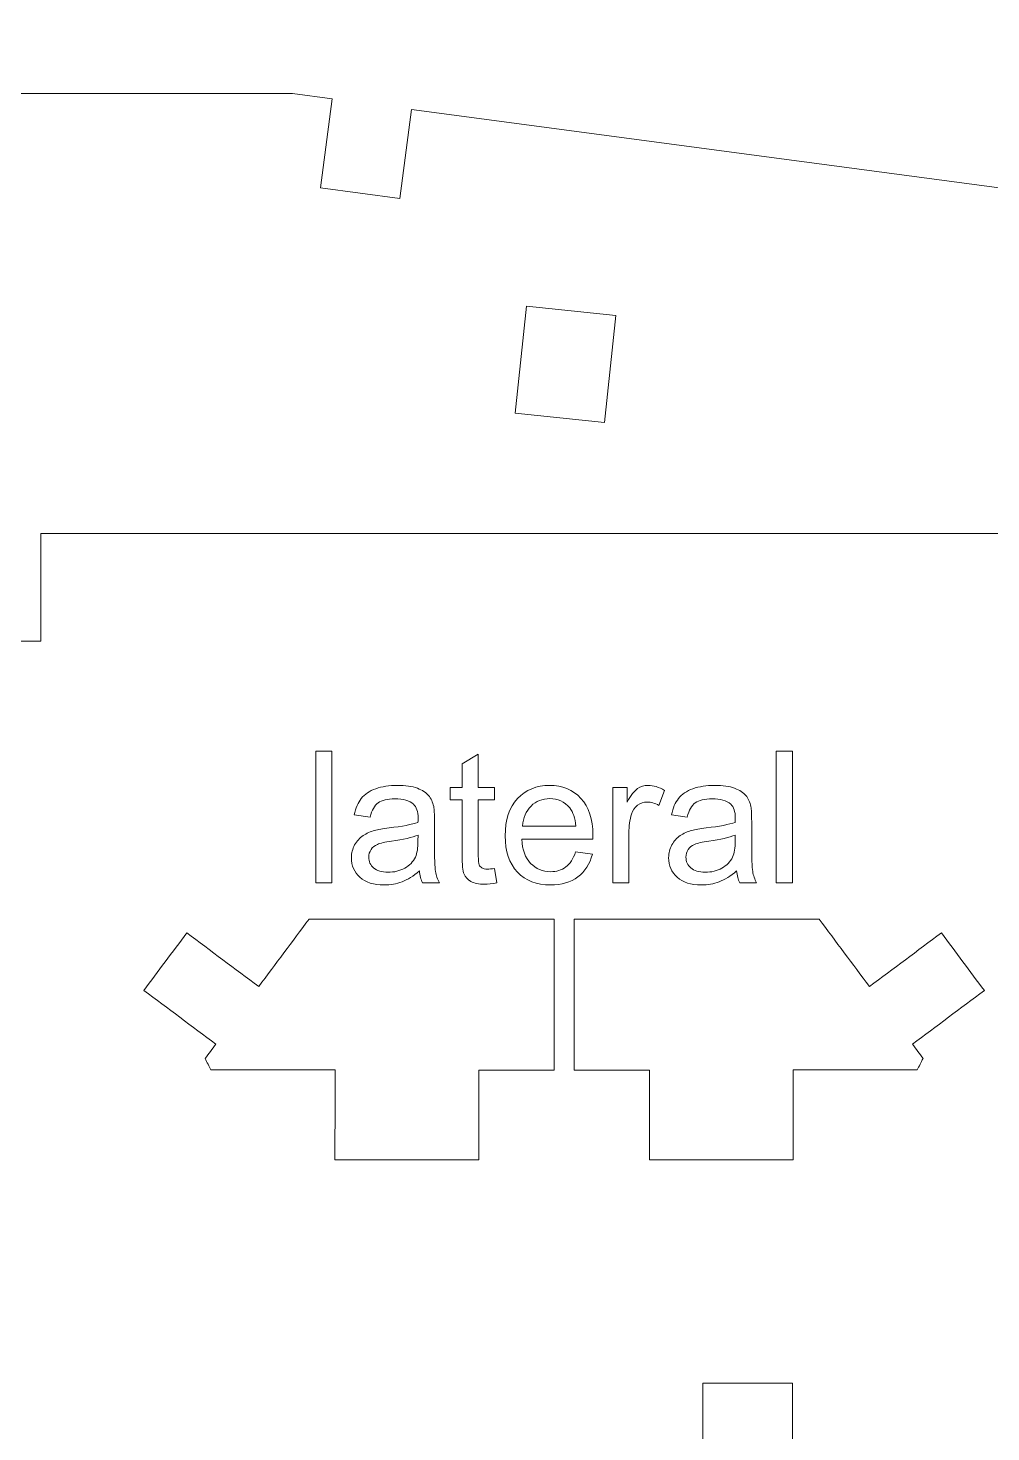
# Model space of a CAD drawing. Header units: centimetres. Extents: x -34.7 to 34.7, y -39.5 to 39.5.
# Drawn here: x -19.276 to -16.072, y -0.111 to 4.561 of the extents above; entities that cross this region are included whole.
import ezdxf

# ---------------------------------------------------------------- set-up
doc = ezdxf.new("R2010")
doc.units = ezdxf.units.CM
doc.header["$MEASUREMENT"] = 0
doc.layers.add('Camada 1', color=7, linetype='Continuous')

msp = doc.modelspace()

# ---------------------------------------------------------------- linework, layer by layer
at = {"layer": 'Camada 1', "color": 5, "lineweight": 9}
msp.add_open_spline([(-34.66849, -39.45036), (-34.66849, -39.45036), (-34.66849, 39.45036), (-34.66849, 39.45036), (-34.66849, 39.45036), (-34.66849, 39.45036), (34.66849, 39.45036), (34.66849, 39.45036), (34.66849, 39.45036), (34.66849, 39.45036), (34.66849, -39.45036), (34.66849, -39.45036), (34.66849, -39.45036), (34.66849, -39.45036), (-34.66849, -39.45036), (-34.66849, -39.45036)], degree=3, knots=[0, 0, 0, 0, 0.2, 0.2, 0.2, 0.2, 0.4, 0.4, 0.4, 0.4, 0.6, 0.6, 0.6, 0.6, 1, 1, 1, 1], dxfattribs=at)
at = {"layer": 'Camada 1', "color": 3, "lineweight": 9}
for points, knots in [([(-12.85682, -8.56695), (-12.85682, -8.56695), (-17.99996, -9.25308), (-17.99996, -9.25308), (-17.99996, -9.25308), (-17.99996, -9.25308), (-18.03947, -8.95684), (-18.03947, -8.95684), (-18.03947, -8.95684), (-18.03947, -8.95684), (-18.30342, -8.99206), (-18.30342, -8.99206), (-18.30342, -8.99206), (-18.30342, -8.99206), (-18.2639, -9.28828), (-18.2639, -9.28828), (-18.2639, -9.28828), (-18.2639, -9.28828), (-18.39587, -9.30589), (-18.39587, -9.30589), (-18.39587, -9.30589), (-18.39587, -9.30589), (-19.5913, -9.30568), (-19.5913, -9.30568), (-19.5913, -9.30568), (-19.5913, -9.30568), (-19.5913, -9.00683), (-19.5913, -9.00683), (-19.5913, -9.00683), (-19.5913, -9.00683), (-19.89015, -9.00683), (-19.89015, -9.00683), (-19.89015, -9.00683), (-19.89015, -9.00683), (-19.89014, -9.30568), (-19.89014, -9.30568), (-19.89014, -9.30568), (-19.89014, -9.30568), (-24.07413, -9.30568), (-24.07413, -9.30568), (-24.07413, -9.30568), (-24.07413, -9.30568), (-24.07413, -9.00683), (-24.07413, -9.00683), (-24.07413, -9.00683), (-24.07413, -9.00683), (-24.37298, -9.00683), (-24.37298, -9.00683), (-24.37298, -9.00683), (-24.37298, -9.00683), (-24.37297, -9.30568), (-24.37297, -9.30568), (-24.37297, -9.30568), (-24.37297, -9.30568), (-24.7316, -9.30565), (-24.7316, -9.30565), (-24.7316, -9.30565), (-24.7316, -9.30565), (-24.98298, -9.16841), (-24.98298, -9.16841), (-24.98298, -9.16841), (-24.98298, -9.16841), (-25.12266, -8.95114), (-25.12266, -8.95114), (-25.12266, -8.95114), (-25.12266, -8.95114), (-24.87127, -8.78953), (-24.87127, -8.78953), (-24.87127, -8.78953), (-24.87127, -8.78953), (-25.12984, -8.38731), (-25.12984, -8.38731), (-25.12984, -8.38731), (-25.12984, -8.38731), (-25.38122, -8.54892), (-25.38122, -8.54892), (-25.38122, -8.54892), (-25.38122, -8.54892), (-25.5209, -8.33166), (-25.5209, -8.33166), (-25.5209, -8.33166), (-25.5209, -8.33166), (-25.56834, -8.17005), (-25.56834, -8.17005), (-25.56834, -8.17005), (-25.56834, -8.17005), (-25.56834, -6.97464), (-25.56834, -6.97464), (-25.56834, -6.97464), (-25.56834, -6.97464), (-25.26951, -6.97464), (-25.26951, -6.97464), (-25.26951, -6.97464), (-25.26951, -6.97464), (-25.26951, -6.67578), (-25.26951, -6.67578), (-25.26951, -6.67578), (-25.26951, -6.67578), (-25.56834, -6.67578), (-25.56834, -6.67578), (-25.56834, -6.67578), (-25.56834, -6.67578), (-25.56834, -2.4813), (-25.56834, -2.4813), (-25.56834, -2.4813), (-25.56834, -2.4813), (-25.56834, 1.71319), (-25.56834, 1.71319), (-25.56834, 1.71319), (-25.56834, 1.71319), (-25.26951, 1.71319), (-25.26951, 1.71319), (-25.26951, 1.71319), (-25.26951, 1.71319), (-25.26951, 2.01205), (-25.26951, 2.01205), (-25.26951, 2.01205), (-25.26951, 2.01205), (-25.56834, 2.01205), (-25.56834, 2.01205), (-25.56834, 2.01205), (-25.56834, 2.01205), (-25.56834, 3.20746), (-25.56834, 3.20746), (-25.56834, 3.20746), (-25.56834, 3.20746), (-25.5209, 3.36907), (-25.5209, 3.36907), (-25.5209, 3.36907), (-25.5209, 3.36907), (-25.38122, 3.58633), (-25.38122, 3.58633), (-25.38122, 3.58633), (-25.38122, 3.58633), (-25.12984, 3.42472), (-25.12984, 3.42472), (-25.12984, 3.42472), (-25.12984, 3.42472), (-24.87127, 3.82694), (-24.87127, 3.82694), (-24.87127, 3.82694), (-24.87127, 3.82694), (-25.12266, 3.98855), (-25.12266, 3.98855), (-25.12266, 3.98855), (-25.12266, 3.98855), (-24.98298, 4.20582), (-24.98298, 4.20582), (-24.98298, 4.20582), (-24.98298, 4.20582), (-24.7316, 4.34306), (-24.7316, 4.34306), (-24.7316, 4.34306), (-24.7316, 4.34306), (-24.37297, 4.34309), (-24.37297, 4.34309), (-24.37297, 4.34309), (-24.37297, 4.34309), (-24.37298, 4.04425), (-24.37298, 4.04425), (-24.37298, 4.04425), (-24.37298, 4.04425), (-24.07413, 4.04425), (-24.07413, 4.04425), (-24.07413, 4.04425), (-24.07413, 4.04425), (-24.07413, 4.34309), (-24.07413, 4.34309), (-24.07413, 4.34309), (-24.07413, 4.34309), (-19.89014, 4.34309), (-19.89014, 4.34309), (-19.89014, 4.34309), (-19.89014, 4.34309), (-19.89015, 4.04425), (-19.89015, 4.04425), (-19.89015, 4.04425), (-19.89015, 4.04425), (-19.5913, 4.04425), (-19.5913, 4.04425), (-19.5913, 4.04425), (-19.5913, 4.04425), (-19.5913, 4.34309), (-19.5913, 4.34309), (-19.5913, 4.34309), (-19.5913, 4.34309), (-18.39587, 4.3433), (-18.39587, 4.3433), (-18.39587, 4.3433), (-18.39587, 4.3433), (-18.2639, 4.32569), (-18.2639, 4.32569), (-18.2639, 4.32569), (-18.2639, 4.32569), (-18.30342, 4.02947), (-18.30342, 4.02947), (-18.30342, 4.02947), (-18.30342, 4.02947), (-18.03947, 3.99425), (-18.03947, 3.99425), (-18.03947, 3.99425), (-18.03947, 3.99425), (-17.99996, 4.29049), (-17.99996, 4.29049), (-17.99996, 4.29049), (-17.99996, 4.29049), (-12.85682, 3.60435), (-12.85682, 3.60435), (-12.85682, 3.60435), (-12.85682, 3.60435), (-12.8568, -2.48129), (-12.8568, -2.48129), (-12.8568, -2.48129), (-12.8568, -2.48129), (-12.85682, -8.56695), (-12.85682, -8.56695)], [0, 0, 0, 0, 0.0181818, 0.0181818, 0.0181818, 0.0181818, 0.0363636, 0.0363636, 0.0363636, 0.0363636, 0.0545455, 0.0545455, 0.0545455, 0.0545455, 0.0727273, 0.0727273, 0.0727273, 0.0727273, 0.0909091, 0.0909091, 0.0909091, 0.0909091, 0.1090909, 0.1090909, 0.1090909, 0.1090909, 0.1272727, 0.1272727, 0.1272727, 0.1272727, 0.1454545, 0.1454545, 0.1454545, 0.1454545, 0.1636364, 0.1636364, 0.1636364, 0.1636364, 0.1818182, 0.1818182, 0.1818182, 0.1818182, 0.2, 0.2, 0.2, 0.2, 0.2181818, 0.2181818, 0.2181818, 0.2181818, 0.2363636, 0.2363636, 0.2363636, 0.2363636, 0.2545455, 0.2545455, 0.2545455, 0.2545455, 0.2727273, 0.2727273, 0.2727273, 0.2727273, 0.2909091, 0.2909091, 0.2909091, 0.2909091, 0.3090909, 0.3090909, 0.3090909, 0.3090909, 0.3272727, 0.3272727, 0.3272727, 0.3272727, 0.3454545, 0.3454545, 0.3454545, 0.3454545, 0.3636364, 0.3636364, 0.3636364, 0.3636364, 0.3818182, 0.3818182, 0.3818182, 0.3818182, 0.4, 0.4, 0.4, 0.4, 0.4181818, 0.4181818, 0.4181818, 0.4181818, 0.4363636, 0.4363636, 0.4363636, 0.4363636, 0.4545455, 0.4545455, 0.4545455, 0.4545455, 0.4727273, 0.4727273, 0.4727273, 0.4727273, 0.4909091, 0.4909091, 0.4909091, 0.4909091, 0.5090909, 0.5090909, 0.5090909, 0.5090909, 0.5272727, 0.5272727, 0.5272727, 0.5272727, 0.5454545, 0.5454545, 0.5454545, 0.5454545, 0.5636364, 0.5636364, 0.5636364, 0.5636364, 0.5818182, 0.5818182, 0.5818182, 0.5818182, 0.6, 0.6, 0.6, 0.6, 0.6181818, 0.6181818, 0.6181818, 0.6181818, 0.6363636, 0.6363636, 0.6363636, 0.6363636, 0.6545455, 0.6545455, 0.6545455, 0.6545455, 0.6727273, 0.6727273, 0.6727273, 0.6727273, 0.6909091, 0.6909091, 0.6909091, 0.6909091, 0.7090909, 0.7090909, 0.7090909, 0.7090909, 0.7272727, 0.7272727, 0.7272727, 0.7272727, 0.7454545, 0.7454545, 0.7454545, 0.7454545, 0.7636364, 0.7636364, 0.7636364, 0.7636364, 0.7818182, 0.7818182, 0.7818182, 0.7818182, 0.8, 0.8, 0.8, 0.8, 0.8181818, 0.8181818, 0.8181818, 0.8181818, 0.8363636, 0.8363636, 0.8363636, 0.8363636, 0.8545455, 0.8545455, 0.8545455, 0.8545455, 0.8727273, 0.8727273, 0.8727273, 0.8727273, 0.8909091, 0.8909091, 0.8909091, 0.8909091, 0.9090909, 0.9090909, 0.9090909, 0.9090909, 0.9272727, 0.9272727, 0.9272727, 0.9272727, 0.9454545, 0.9454545, 0.9454545, 0.9454545, 0.9636364, 0.9636364, 0.9636364, 0.9636364, 1, 1, 1, 1]), ([(-13.69359, -7.84179), (-13.69359, -7.84179), (-19.23397, -7.84184), (-19.23397, -7.84184), (-19.23397, -7.84184), (-19.23397, -7.84184), (-19.23412, -7.48317), (-19.23412, -7.48317), (-19.23412, -7.48317), (-19.23412, -7.48317), (-20.13066, -7.48317), (-20.13066, -7.48317), (-20.13066, -7.48317), (-20.13066, -7.48317), (-20.13067, -8.46895), (-20.13067, -8.46895), (-20.13067, -8.46895), (-20.13067, -8.46895), (-23.25875, -8.46895), (-23.25875, -8.46895), (-23.25875, -8.46895), (-23.25875, -8.46895), (-23.25875, -7.48317), (-23.25875, -7.48317), (-23.25875, -7.48317), (-23.25875, -7.48317), (-24.01157, -7.48317), (-24.01157, -7.48317), (-24.01157, -7.48317), (-24.01157, -7.48317), (-24.73155, -6.24481), (-24.73155, -6.24481), (-24.73155, -6.24481), (-24.73155, -6.24481), (-24.73155, -2.4813), (-24.73155, -2.4813), (-24.73155, -2.4813), (-24.73155, -2.4813), (-24.73155, 1.28223), (-24.73155, 1.28223), (-24.73155, 1.28223), (-24.73155, 1.28223), (-24.01157, 2.52058), (-24.01157, 2.52058), (-24.01157, 2.52058), (-24.01157, 2.52058), (-23.25875, 2.52058), (-23.25875, 2.52058), (-23.25875, 2.52058), (-23.25875, 2.52058), (-23.25875, 3.50637), (-23.25875, 3.50637), (-23.25875, 3.50637), (-23.25875, 3.50637), (-20.13067, 3.50637), (-20.13067, 3.50637), (-20.13067, 3.50637), (-20.13067, 3.50637), (-20.13066, 2.52058), (-20.13066, 2.52058), (-20.13066, 2.52058), (-20.13066, 2.52058), (-19.23412, 2.52058), (-19.23412, 2.52058), (-19.23412, 2.52058), (-19.23412, 2.52058), (-19.23397, 2.87926), (-19.23397, 2.87926), (-19.23397, 2.87926), (-19.23397, 2.87926), (-13.69359, 2.8792), (-13.69359, 2.8792), (-13.69359, 2.8792), (-13.69359, 2.8792), (-13.69359, -2.48129), (-13.69359, -2.48129), (-13.69359, -2.48129), (-13.69359, -2.48129), (-13.69359, -7.84179), (-13.69359, -7.84179)], [0, 0, 0, 0, 0.047619, 0.047619, 0.047619, 0.047619, 0.0952381, 0.0952381, 0.0952381, 0.0952381, 0.1428571, 0.1428571, 0.1428571, 0.1428571, 0.1904762, 0.1904762, 0.1904762, 0.1904762, 0.2380952, 0.2380952, 0.2380952, 0.2380952, 0.2857143, 0.2857143, 0.2857143, 0.2857143, 0.3333333, 0.3333333, 0.3333333, 0.3333333, 0.3809524, 0.3809524, 0.3809524, 0.3809524, 0.4285714, 0.4285714, 0.4285714, 0.4285714, 0.4761905, 0.4761905, 0.4761905, 0.4761905, 0.5238095, 0.5238095, 0.5238095, 0.5238095, 0.5714286, 0.5714286, 0.5714286, 0.5714286, 0.6190476, 0.6190476, 0.6190476, 0.6190476, 0.6666667, 0.6666667, 0.6666667, 0.6666667, 0.7142857, 0.7142857, 0.7142857, 0.7142857, 0.7619048, 0.7619048, 0.7619048, 0.7619048, 0.8095238, 0.8095238, 0.8095238, 0.8095238, 0.8571429, 0.8571429, 0.8571429, 0.8571429, 0.9047619, 0.9047619, 0.9047619, 0.9047619, 1, 1, 1, 1])]:
    msp.add_open_spline(points, degree=3, knots=knots, dxfattribs=at)
at = {"layer": 'Camada 1', "lineweight": 9}
msp.add_open_spline([(-17.3201, 3.6045), (-17.3201, 3.6045), (-17.61729, 3.63592), (-17.61729, 3.63592), (-17.61729, 3.63592), (-17.61729, 3.63592), (-17.65502, 3.27929), (-17.65502, 3.27929), (-17.65502, 3.27929), (-17.65502, 3.27929), (-17.35781, 3.24786), (-17.35781, 3.24786), (-17.35781, 3.24786), (-17.35781, 3.24786), (-17.3201, 3.6045), (-17.3201, 3.6045)], degree=3, knots=[0, 0, 0, 0, 0.2, 0.2, 0.2, 0.2, 0.4, 0.4, 0.4, 0.4, 0.6, 0.6, 0.6, 0.6, 1, 1, 1, 1], dxfattribs=at)
at = {"layer": 'Camada 1', "color": 1, "lineweight": 9}
for points, knots in [([(-18.31886, 2.15449), (-18.31886, 2.15449), (-18.26496, 2.15449), (-18.26496, 2.15449), (-18.26496, 2.15449), (-18.26496, 2.15449), (-18.26496, 1.71588), (-18.26496, 1.71588), (-18.26496, 1.71588), (-18.26496, 1.71588), (-18.31886, 1.71588), (-18.31886, 1.71588), (-18.31886, 1.71588), (-18.31886, 1.71588), (-18.31886, 2.15449), (-18.31886, 2.15449)], [0, 0, 0, 0, 0.2, 0.2, 0.2, 0.2, 0.4, 0.4, 0.4, 0.4, 0.6, 0.6, 0.6, 0.6, 1, 1, 1, 1]), ([(-16.78644, 2.15449), (-16.78644, 2.15449), (-16.73254, 2.15449), (-16.73254, 2.15449), (-16.73254, 2.15449), (-16.73254, 2.15449), (-16.73254, 1.71588), (-16.73254, 1.71588), (-16.73254, 1.71588), (-16.73254, 1.71588), (-16.78644, 1.71588), (-16.78644, 1.71588), (-16.78644, 1.71588), (-16.78644, 1.71588), (-16.78644, 2.15449), (-16.78644, 2.15449)], [0, 0, 0, 0, 0.2, 0.2, 0.2, 0.2, 0.4, 0.4, 0.4, 0.4, 0.6, 0.6, 0.6, 0.6, 1, 1, 1, 1]), ([(-17.71648, 1.71639), (-17.7316, 1.71322), (-17.74518, 1.71159), (-17.75701, 1.71159), (-17.75701, 1.71159), (-17.77651, 1.71159), (-17.79162, 1.71465), (-17.80245, 1.72087), (-17.80245, 1.72087), (-17.81316, 1.7271), (-17.82072, 1.73517), (-17.82512, 1.74528), (-17.82512, 1.74528), (-17.8295, 1.75538), (-17.83164, 1.77663), (-17.83164, 1.80899), (-17.83164, 1.80899), (-17.83164, 1.80899), (-17.83164, 1.99216), (-17.83164, 1.99216), (-17.83164, 1.99216), (-17.83164, 1.99216), (-17.87146, 1.99216), (-17.87146, 1.99216), (-17.87146, 1.99216), (-17.87146, 1.99216), (-17.87146, 2.03381), (-17.87146, 2.03381), (-17.87146, 2.03381), (-17.87146, 2.03381), (-17.83164, 2.03381), (-17.83164, 2.03381), (-17.83164, 2.03381), (-17.83164, 2.03381), (-17.83164, 2.11242), (-17.83164, 2.11242), (-17.83164, 2.11242), (-17.83164, 2.11242), (-17.77774, 2.1448), (-17.77774, 2.1448), (-17.77774, 2.1448), (-17.77774, 2.1448), (-17.77774, 2.03381), (-17.77774, 2.03381), (-17.77774, 2.03381), (-17.77774, 2.03381), (-17.72384, 2.03381), (-17.72384, 2.03381), (-17.72384, 2.03381), (-17.72384, 2.03381), (-17.72384, 1.99216), (-17.72384, 1.99216), (-17.72384, 1.99216), (-17.72384, 1.99216), (-17.77774, 1.99216), (-17.77774, 1.99216), (-17.77774, 1.99216), (-17.77774, 1.99216), (-17.77774, 1.80593), (-17.77774, 1.80593), (-17.77774, 1.80593), (-17.77774, 1.79051), (-17.77682, 1.78061), (-17.77488, 1.77621), (-17.77488, 1.77621), (-17.77304, 1.77183), (-17.76998, 1.76836), (-17.76569, 1.7657), (-17.76569, 1.7657), (-17.7614, 1.76315), (-17.75527, 1.76182), (-17.74731, 1.76182), (-17.74731, 1.76182), (-17.7414, 1.76182), (-17.73353, 1.76254), (-17.72384, 1.76397), (-17.72384, 1.76397), (-17.72384, 1.76397), (-17.71648, 1.71639), (-17.71648, 1.71639)], [0, 0, 0, 0, 0.047619, 0.047619, 0.047619, 0.047619, 0.0952381, 0.0952381, 0.0952381, 0.0952381, 0.1428571, 0.1428571, 0.1428571, 0.1428571, 0.1904762, 0.1904762, 0.1904762, 0.1904762, 0.2380952, 0.2380952, 0.2380952, 0.2380952, 0.2857143, 0.2857143, 0.2857143, 0.2857143, 0.3333333, 0.3333333, 0.3333333, 0.3333333, 0.3809524, 0.3809524, 0.3809524, 0.3809524, 0.4285714, 0.4285714, 0.4285714, 0.4285714, 0.4761905, 0.4761905, 0.4761905, 0.4761905, 0.5238095, 0.5238095, 0.5238095, 0.5238095, 0.5714286, 0.5714286, 0.5714286, 0.5714286, 0.6190476, 0.6190476, 0.6190476, 0.6190476, 0.6666667, 0.6666667, 0.6666667, 0.6666667, 0.7142857, 0.7142857, 0.7142857, 0.7142857, 0.7619048, 0.7619048, 0.7619048, 0.7619048, 0.8095238, 0.8095238, 0.8095238, 0.8095238, 0.8571429, 0.8571429, 0.8571429, 0.8571429, 0.9047619, 0.9047619, 0.9047619, 0.9047619, 1, 1, 1, 1]), ([(-18.03167, 1.71965), (-18.05014, 1.71262), (-18.06995, 1.70913), (-18.09119, 1.70913), (-18.09119, 1.70913), (-18.1261, 1.70913), (-18.15296, 1.71761), (-18.17174, 1.73465), (-18.17174, 1.73465), (-18.19053, 1.7516), (-18.19992, 1.77335), (-18.19992, 1.7998), (-18.19992, 1.7998), (-18.19992, 1.81531), (-18.19635, 1.82951), (-18.1893, 1.84238), (-18.1893, 1.84238), (-18.18215, 1.85524), (-18.17286, 1.86545), (-18.16143, 1.87321), (-18.16143, 1.87321), (-18.14988, 1.88097), (-18.13702, 1.88689), (-18.12263, 1.89087), (-18.12263, 1.89087), (-18.11201, 1.89363), (-18.09598, 1.89629), (-18.07465, 1.89894), (-18.07465, 1.89894), (-18.03115, 1.90404), (-17.999, 1.91027), (-17.97847, 1.91742), (-17.97847, 1.91742), (-17.97827, 1.92477), (-17.97816, 1.92947), (-17.97816, 1.93141), (-17.97816, 1.93141), (-17.97816, 1.95326), (-17.98326, 1.96867), (-17.99347, 1.97766), (-17.99347, 1.97766), (-18.00726, 1.98981), (-18.02778, 1.99583), (-18.05495, 1.99583), (-18.05495, 1.99583), (-18.08036, 1.99583), (-18.09915, 1.99134), (-18.11121, 1.98246), (-18.11121, 1.98246), (-18.12335, 1.97357), (-18.13223, 1.95785), (-18.13805, 1.93519), (-18.13805, 1.93519), (-18.13805, 1.93519), (-18.19074, 1.94254), (-18.19074, 1.94254), (-18.19074, 1.94254), (-18.18593, 1.9651), (-18.17808, 1.98337), (-18.16705, 1.99726), (-18.16705, 1.99726), (-18.15602, 2.01114), (-18.1401, 2.02176), (-18.11926, 2.02932), (-18.11926, 2.02932), (-18.09855, 2.03677), (-18.07433, 2.04055), (-18.04699, 2.04055), (-18.04699, 2.04055), (-18.01982, 2.04055), (-17.99767, 2.03738), (-17.98061, 2.03095), (-17.98061, 2.03095), (-17.96367, 2.02452), (-17.95111, 2.01656), (-17.94315, 2.00685), (-17.94315, 2.00685), (-17.93519, 1.99715), (-17.92957, 1.9849), (-17.9263, 1.97011), (-17.9263, 1.97011), (-17.92457, 1.96091), (-17.92364, 1.94438), (-17.92364, 1.92059), (-17.92364, 1.92059), (-17.92364, 1.92059), (-17.92364, 1.84911), (-17.92364, 1.84911), (-17.92364, 1.84911), (-17.92364, 1.79918), (-17.92253, 1.76764), (-17.92027, 1.75426), (-17.92027, 1.75426), (-17.91812, 1.74089), (-17.91364, 1.72813), (-17.9071, 1.71588), (-17.9071, 1.71588), (-17.9071, 1.71588), (-17.96346, 1.71588), (-17.96346, 1.71588), (-17.96346, 1.71588), (-17.96887, 1.72721), (-17.97234, 1.74048), (-17.97388, 1.7557), (-17.97388, 1.7557), (-17.99389, 1.73865), (-18.01319, 1.72669), (-18.03167, 1.71965)], [0, 0, 0, 0, 0.0357143, 0.0357143, 0.0357143, 0.0357143, 0.0714286, 0.0714286, 0.0714286, 0.0714286, 0.1071429, 0.1071429, 0.1071429, 0.1071429, 0.1428571, 0.1428571, 0.1428571, 0.1428571, 0.1785714, 0.1785714, 0.1785714, 0.1785714, 0.2142857, 0.2142857, 0.2142857, 0.2142857, 0.25, 0.25, 0.25, 0.25, 0.2857143, 0.2857143, 0.2857143, 0.2857143, 0.3214286, 0.3214286, 0.3214286, 0.3214286, 0.3571429, 0.3571429, 0.3571429, 0.3571429, 0.3928571, 0.3928571, 0.3928571, 0.3928571, 0.4285714, 0.4285714, 0.4285714, 0.4285714, 0.4642857, 0.4642857, 0.4642857, 0.4642857, 0.5, 0.5, 0.5, 0.5, 0.5357143, 0.5357143, 0.5357143, 0.5357143, 0.5714286, 0.5714286, 0.5714286, 0.5714286, 0.6071429, 0.6071429, 0.6071429, 0.6071429, 0.6428571, 0.6428571, 0.6428571, 0.6428571, 0.6785714, 0.6785714, 0.6785714, 0.6785714, 0.7142857, 0.7142857, 0.7142857, 0.7142857, 0.75, 0.75, 0.75, 0.75, 0.7857143, 0.7857143, 0.7857143, 0.7857143, 0.8214286, 0.8214286, 0.8214286, 0.8214286, 0.8571429, 0.8571429, 0.8571429, 0.8571429, 0.8928571, 0.8928571, 0.8928571, 0.8928571, 0.9285714, 0.9285714, 0.9285714, 0.9285714, 1, 1, 1, 1]), ([(-17.39804, 1.81145), (-17.40672, 1.77908), (-17.42295, 1.75386), (-17.44663, 1.73598), (-17.44663, 1.73598), (-17.47033, 1.71812), (-17.50053, 1.70913), (-17.5374, 1.70913), (-17.5374, 1.70913), (-17.58375, 1.70913), (-17.62051, 1.72343), (-17.64766, 1.75201), (-17.64766, 1.75201), (-17.67482, 1.78051), (-17.6884, 1.82064), (-17.6884, 1.8722), (-17.6884, 1.8722), (-17.6884, 1.92549), (-17.67472, 1.96693), (-17.64725, 1.99635), (-17.64725, 1.99635), (-17.6198, 2.02585), (-17.58416, 2.04055), (-17.54035, 2.04055), (-17.54035, 2.04055), (-17.49799, 2.04055), (-17.46338, 2.02616), (-17.43653, 1.99726), (-17.43653, 1.99726), (-17.40967, 1.96837), (-17.3962, 1.92774), (-17.3962, 1.87535), (-17.3962, 1.87535), (-17.3962, 1.8722), (-17.3963, 1.86738), (-17.39651, 1.86106), (-17.39651, 1.86106), (-17.39651, 1.86106), (-17.63327, 1.86106), (-17.63327, 1.86106), (-17.63327, 1.86106), (-17.63122, 1.82624), (-17.62142, 1.79949), (-17.60365, 1.78102), (-17.60365, 1.78102), (-17.586, 1.76254), (-17.56385, 1.75324), (-17.5374, 1.75324), (-17.5374, 1.75324), (-17.51769, 1.75324), (-17.50085, 1.75845), (-17.48697, 1.76887), (-17.48697, 1.76887), (-17.47298, 1.77928), (-17.46195, 1.79592), (-17.45379, 1.81879), (-17.45379, 1.81879), (-17.45379, 1.81879), (-17.39804, 1.81145), (-17.39804, 1.81145)], [0, 0, 0, 0, 0.0625, 0.0625, 0.0625, 0.0625, 0.125, 0.125, 0.125, 0.125, 0.1875, 0.1875, 0.1875, 0.1875, 0.25, 0.25, 0.25, 0.25, 0.3125, 0.3125, 0.3125, 0.3125, 0.375, 0.375, 0.375, 0.375, 0.4375, 0.4375, 0.4375, 0.4375, 0.5, 0.5, 0.5, 0.5, 0.5625, 0.5625, 0.5625, 0.5625, 0.625, 0.625, 0.625, 0.625, 0.6875, 0.6875, 0.6875, 0.6875, 0.75, 0.75, 0.75, 0.75, 0.8125, 0.8125, 0.8125, 0.8125, 0.875, 0.875, 0.875, 0.875, 1, 1, 1, 1]), ([(-17.33054, 2.03381), (-17.33054, 2.03381), (-17.28215, 2.03381), (-17.28215, 2.03381), (-17.28215, 2.03381), (-17.28215, 2.03381), (-17.28215, 1.98511), (-17.28215, 1.98511), (-17.28215, 1.98511), (-17.2698, 2.00768), (-17.25836, 2.02258), (-17.24784, 2.02973), (-17.24784, 2.02973), (-17.23733, 2.03698), (-17.2258, 2.04055), (-17.21323, 2.04055), (-17.21323, 2.04055), (-17.19506, 2.04055), (-17.17658, 2.03484), (-17.15779, 2.0235), (-17.15779, 2.0235), (-17.15779, 2.0235), (-17.17699, 1.97378), (-17.17699, 1.97378), (-17.17699, 1.97378), (-17.19005, 1.98113), (-17.20313, 1.98481), (-17.2162, 1.98481), (-17.2162, 1.98481), (-17.22793, 1.98481), (-17.23846, 1.98123), (-17.24774, 1.97418), (-17.24774, 1.97418), (-17.25703, 1.96714), (-17.26367, 1.95733), (-17.26765, 1.94479), (-17.26765, 1.94479), (-17.27367, 1.92569), (-17.27664, 1.90476), (-17.27664, 1.88199), (-17.27664, 1.88199), (-17.27664, 1.88199), (-17.27664, 1.71588), (-17.27664, 1.71588), (-17.27664, 1.71588), (-17.27664, 1.71588), (-17.33054, 1.71588), (-17.33054, 1.71588), (-17.33054, 1.71588), (-17.33054, 1.71588), (-17.33054, 2.03381), (-17.33054, 2.03381)], [0, 0, 0, 0, 0.0714286, 0.0714286, 0.0714286, 0.0714286, 0.1428571, 0.1428571, 0.1428571, 0.1428571, 0.2142857, 0.2142857, 0.2142857, 0.2142857, 0.2857143, 0.2857143, 0.2857143, 0.2857143, 0.3571429, 0.3571429, 0.3571429, 0.3571429, 0.4285714, 0.4285714, 0.4285714, 0.4285714, 0.5, 0.5, 0.5, 0.5, 0.5714286, 0.5714286, 0.5714286, 0.5714286, 0.6428571, 0.6428571, 0.6428571, 0.6428571, 0.7142857, 0.7142857, 0.7142857, 0.7142857, 0.7857143, 0.7857143, 0.7857143, 0.7857143, 0.8571429, 0.8571429, 0.8571429, 0.8571429, 1, 1, 1, 1]), ([(-16.97606, 1.71965), (-16.99453, 1.71262), (-17.01434, 1.70913), (-17.03558, 1.70913), (-17.03558, 1.70913), (-17.07049, 1.70913), (-17.09735, 1.71761), (-17.11613, 1.73465), (-17.11613, 1.73465), (-17.13493, 1.7516), (-17.14431, 1.77335), (-17.14431, 1.7998), (-17.14431, 1.7998), (-17.14431, 1.81531), (-17.14074, 1.82951), (-17.1337, 1.84238), (-17.1337, 1.84238), (-17.12654, 1.85524), (-17.11726, 1.86545), (-17.10582, 1.87321), (-17.10582, 1.87321), (-17.09428, 1.88097), (-17.08142, 1.88689), (-17.06702, 1.89087), (-17.06702, 1.89087), (-17.05641, 1.89363), (-17.04038, 1.89629), (-17.01904, 1.89894), (-17.01904, 1.89894), (-16.97555, 1.90404), (-16.94339, 1.91027), (-16.92286, 1.91742), (-16.92286, 1.91742), (-16.92266, 1.92477), (-16.92255, 1.92947), (-16.92255, 1.93141), (-16.92255, 1.93141), (-16.92255, 1.95326), (-16.92766, 1.96867), (-16.93786, 1.97766), (-16.93786, 1.97766), (-16.95165, 1.98981), (-16.97217, 1.99583), (-16.99933, 1.99583), (-16.99933, 1.99583), (-17.02475, 1.99583), (-17.04355, 1.99134), (-17.05559, 1.98246), (-17.05559, 1.98246), (-17.06774, 1.97357), (-17.07662, 1.95785), (-17.08245, 1.93519), (-17.08245, 1.93519), (-17.08245, 1.93519), (-17.13513, 1.94254), (-17.13513, 1.94254), (-17.13513, 1.94254), (-17.13033, 1.9651), (-17.12247, 1.98337), (-17.11144, 1.99726), (-17.11144, 1.99726), (-17.10042, 2.01114), (-17.08449, 2.02176), (-17.06365, 2.02932), (-17.06365, 2.02932), (-17.04293, 2.03677), (-17.01872, 2.04055), (-16.99137, 2.04055), (-16.99137, 2.04055), (-16.96421, 2.04055), (-16.94207, 2.03738), (-16.925, 2.03095), (-16.925, 2.03095), (-16.90807, 2.02452), (-16.8955, 2.01656), (-16.88754, 2.00685), (-16.88754, 2.00685), (-16.87957, 1.99715), (-16.87395, 1.9849), (-16.87069, 1.97011), (-16.87069, 1.97011), (-16.86896, 1.96091), (-16.86804, 1.94438), (-16.86804, 1.92059), (-16.86804, 1.92059), (-16.86804, 1.92059), (-16.86804, 1.84911), (-16.86804, 1.84911), (-16.86804, 1.84911), (-16.86804, 1.79918), (-16.86691, 1.76764), (-16.86467, 1.75426), (-16.86467, 1.75426), (-16.86252, 1.74089), (-16.85803, 1.72813), (-16.8515, 1.71588), (-16.8515, 1.71588), (-16.8515, 1.71588), (-16.90785, 1.71588), (-16.90785, 1.71588), (-16.90785, 1.71588), (-16.91326, 1.72721), (-16.91673, 1.74048), (-16.91827, 1.7557), (-16.91827, 1.7557), (-16.93829, 1.73865), (-16.95758, 1.72669), (-16.97606, 1.71965)], [0, 0, 0, 0, 0.0357143, 0.0357143, 0.0357143, 0.0357143, 0.0714286, 0.0714286, 0.0714286, 0.0714286, 0.1071429, 0.1071429, 0.1071429, 0.1071429, 0.1428571, 0.1428571, 0.1428571, 0.1428571, 0.1785714, 0.1785714, 0.1785714, 0.1785714, 0.2142857, 0.2142857, 0.2142857, 0.2142857, 0.25, 0.25, 0.25, 0.25, 0.2857143, 0.2857143, 0.2857143, 0.2857143, 0.3214286, 0.3214286, 0.3214286, 0.3214286, 0.3571429, 0.3571429, 0.3571429, 0.3571429, 0.3928571, 0.3928571, 0.3928571, 0.3928571, 0.4285714, 0.4285714, 0.4285714, 0.4285714, 0.4642857, 0.4642857, 0.4642857, 0.4642857, 0.5, 0.5, 0.5, 0.5, 0.5357143, 0.5357143, 0.5357143, 0.5357143, 0.5714286, 0.5714286, 0.5714286, 0.5714286, 0.6071429, 0.6071429, 0.6071429, 0.6071429, 0.6428571, 0.6428571, 0.6428571, 0.6428571, 0.6785714, 0.6785714, 0.6785714, 0.6785714, 0.7142857, 0.7142857, 0.7142857, 0.7142857, 0.75, 0.75, 0.75, 0.75, 0.7857143, 0.7857143, 0.7857143, 0.7857143, 0.8214286, 0.8214286, 0.8214286, 0.8214286, 0.8571429, 0.8571429, 0.8571429, 0.8571429, 0.8928571, 0.8928571, 0.8928571, 0.8928571, 0.9285714, 0.9285714, 0.9285714, 0.9285714, 1, 1, 1, 1]), ([(-17.45317, 1.90517), (-17.45551, 1.93192), (-17.46235, 1.95193), (-17.47348, 1.9653), (-17.47348, 1.9653), (-17.49054, 1.98603), (-17.51279, 1.99644), (-17.54006, 1.99644), (-17.54006, 1.99644), (-17.56476, 1.99644), (-17.58549, 1.98818), (-17.60233, 1.97163), (-17.60233, 1.97163), (-17.61908, 1.95509), (-17.62837, 1.93293), (-17.6302, 1.90517), (-17.6302, 1.90517), (-17.6302, 1.90517), (-17.45317, 1.90517), (-17.45317, 1.90517)], [0, 0, 0, 0, 0.1666667, 0.1666667, 0.1666667, 0.1666667, 0.3333333, 0.3333333, 0.3333333, 0.3333333, 0.5, 0.5, 0.5, 0.5, 0.6666667, 0.6666667, 0.6666667, 0.6666667, 1, 1, 1, 1]), ([(-18.06637, 1.85493), (-18.08863, 1.85176), (-18.10435, 1.84819), (-18.11355, 1.84421), (-18.11355, 1.84421), (-18.12274, 1.84023), (-18.12978, 1.83442), (-18.13478, 1.82686), (-18.13478, 1.82686), (-18.13979, 1.8192), (-18.14233, 1.81073), (-18.14233, 1.80133), (-18.14233, 1.80133), (-18.14233, 1.78714), (-18.13693, 1.7752), (-18.126, 1.7657), (-18.126, 1.7657), (-18.11508, 1.7562), (-18.09915, 1.7514), (-18.07822, 1.7514), (-18.07822, 1.7514), (-18.05749, 1.7514), (-18.03901, 1.7559), (-18.02277, 1.76498), (-18.02277, 1.76498), (-18.00665, 1.77397), (-17.99471, 1.78632), (-17.98715, 1.80195), (-17.98715, 1.80195), (-17.98133, 1.8141), (-17.97847, 1.83197), (-17.97847, 1.85554), (-17.97847, 1.85554), (-17.97847, 1.85554), (-17.97816, 1.87515), (-17.97816, 1.87515), (-17.97816, 1.87515), (-17.99777, 1.86719), (-18.02717, 1.86044), (-18.06637, 1.85493)], [0, 0, 0, 0, 0.0909091, 0.0909091, 0.0909091, 0.0909091, 0.1818182, 0.1818182, 0.1818182, 0.1818182, 0.2727273, 0.2727273, 0.2727273, 0.2727273, 0.3636364, 0.3636364, 0.3636364, 0.3636364, 0.4545455, 0.4545455, 0.4545455, 0.4545455, 0.5454545, 0.5454545, 0.5454545, 0.5454545, 0.6363636, 0.6363636, 0.6363636, 0.6363636, 0.7272727, 0.7272727, 0.7272727, 0.7272727, 0.8181818, 0.8181818, 0.8181818, 0.8181818, 1, 1, 1, 1]), ([(-17.01076, 1.85493), (-17.03302, 1.85176), (-17.04875, 1.84819), (-17.05794, 1.84421), (-17.05794, 1.84421), (-17.06713, 1.84023), (-17.07418, 1.83442), (-17.07917, 1.82686), (-17.07917, 1.82686), (-17.08418, 1.8192), (-17.08673, 1.81073), (-17.08673, 1.80133), (-17.08673, 1.80133), (-17.08673, 1.78714), (-17.08132, 1.7752), (-17.0704, 1.7657), (-17.0704, 1.7657), (-17.05947, 1.7562), (-17.04355, 1.7514), (-17.02262, 1.7514), (-17.02262, 1.7514), (-17.00188, 1.7514), (-16.9834, 1.7559), (-16.96716, 1.76498), (-16.96716, 1.76498), (-16.95104, 1.77397), (-16.9391, 1.78632), (-16.93154, 1.80195), (-16.93154, 1.80195), (-16.92572, 1.8141), (-16.92286, 1.83197), (-16.92286, 1.85554), (-16.92286, 1.85554), (-16.92286, 1.85554), (-16.92255, 1.87515), (-16.92255, 1.87515), (-16.92255, 1.87515), (-16.94215, 1.86719), (-16.97157, 1.86044), (-17.01076, 1.85493)], [0, 0, 0, 0, 0.0909091, 0.0909091, 0.0909091, 0.0909091, 0.1818182, 0.1818182, 0.1818182, 0.1818182, 0.2727273, 0.2727273, 0.2727273, 0.2727273, 0.3636364, 0.3636364, 0.3636364, 0.3636364, 0.4545455, 0.4545455, 0.4545455, 0.4545455, 0.5454545, 0.5454545, 0.5454545, 0.5454545, 0.6363636, 0.6363636, 0.6363636, 0.6363636, 0.7272727, 0.7272727, 0.7272727, 0.7272727, 0.8181818, 0.8181818, 0.8181818, 0.8181818, 1, 1, 1, 1])]:
    msp.add_open_spline(points, degree=3, knots=knots, dxfattribs=at)
at = {"layer": 'Camada 1', "color": 2, "lineweight": 9}
for points, knots in [([(-18.50836, 1.37096), (-18.45255, 1.44586), (-18.39673, 1.52077), (-18.34092, 1.59567), (-18.34092, 1.59567), (-18.06918, 1.59567), (-17.79744, 1.59567), (-17.5257, 1.59567), (-17.5257, 1.59567), (-17.5257, 1.42791), (-17.5257, 1.26018), (-17.5257, 1.09242), (-17.5257, 1.09242), (-17.60923, 1.0925), (-17.69274, 1.0926), (-17.77626, 1.09268), (-17.77626, 1.09268), (-17.77636, 0.99306), (-17.77646, 0.89344), (-17.77656, 0.79382), (-17.77656, 0.79382), (-17.93597, 0.79398), (-18.09536, 0.79415), (-18.25478, 0.79432), (-18.25478, 0.79432), (-18.25467, 0.89394), (-18.25457, 0.99356), (-18.25447, 1.09317), (-18.25447, 1.09317), (-18.39211, 1.09318), (-18.52975, 1.09318), (-18.66739, 1.09319), (-18.66739, 1.09319), (-18.67391, 1.10591), (-18.68042, 1.11861), (-18.68691, 1.13132), (-18.68691, 1.13132), (-18.67501, 1.1473), (-18.66311, 1.16327), (-18.65121, 1.17925), (-18.65121, 1.17925), (-18.73109, 1.23877), (-18.81097, 1.29829), (-18.89085, 1.35781), (-18.89085, 1.35781), (-18.84324, 1.42172), (-18.79562, 1.48562), (-18.74801, 1.54951), (-18.74801, 1.54951), (-18.66812, 1.48999), (-18.58824, 1.43048), (-18.50836, 1.37096)], [0, 0, 0, 0, 0.0714286, 0.0714286, 0.0714286, 0.0714286, 0.1428571, 0.1428571, 0.1428571, 0.1428571, 0.2142857, 0.2142857, 0.2142857, 0.2142857, 0.2857143, 0.2857143, 0.2857143, 0.2857143, 0.3571429, 0.3571429, 0.3571429, 0.3571429, 0.4285714, 0.4285714, 0.4285714, 0.4285714, 0.5, 0.5, 0.5, 0.5, 0.5714286, 0.5714286, 0.5714286, 0.5714286, 0.6428571, 0.6428571, 0.6428571, 0.6428571, 0.7142857, 0.7142857, 0.7142857, 0.7142857, 0.7857143, 0.7857143, 0.7857143, 0.7857143, 0.8571429, 0.8571429, 0.8571429, 0.8571429, 1, 1, 1, 1]), ([(-16.47625, 1.37096), (-16.53206, 1.44586), (-16.58788, 1.52077), (-16.64369, 1.59567), (-16.64369, 1.59567), (-16.91543, 1.59567), (-17.18717, 1.59567), (-17.45891, 1.59567), (-17.45891, 1.59567), (-17.45891, 1.42791), (-17.45891, 1.26018), (-17.45891, 1.09242), (-17.45891, 1.09242), (-17.37538, 1.0925), (-17.29187, 1.0926), (-17.20835, 1.09268), (-17.20835, 1.09268), (-17.20825, 0.99306), (-17.20815, 0.89344), (-17.20805, 0.79382), (-17.20805, 0.79382), (-17.04863, 0.79398), (-16.88925, 0.79415), (-16.72983, 0.79432), (-16.72983, 0.79432), (-16.72994, 0.89394), (-16.73004, 0.99356), (-16.73014, 1.09317), (-16.73014, 1.09317), (-16.5925, 1.09318), (-16.45486, 1.09318), (-16.31722, 1.09319), (-16.31722, 1.09319), (-16.3107, 1.10591), (-16.3042, 1.11861), (-16.29769, 1.13132), (-16.29769, 1.13132), (-16.3096, 1.1473), (-16.3215, 1.16327), (-16.3334, 1.17925), (-16.3334, 1.17925), (-16.25352, 1.23877), (-16.17364, 1.29829), (-16.09376, 1.35781), (-16.09376, 1.35781), (-16.14137, 1.42172), (-16.18899, 1.48562), (-16.2366, 1.54951), (-16.2366, 1.54951), (-16.31649, 1.48999), (-16.39637, 1.43048), (-16.47625, 1.37096)], [0, 0, 0, 0, 0.0714286, 0.0714286, 0.0714286, 0.0714286, 0.1428571, 0.1428571, 0.1428571, 0.1428571, 0.2142857, 0.2142857, 0.2142857, 0.2142857, 0.2857143, 0.2857143, 0.2857143, 0.2857143, 0.3571429, 0.3571429, 0.3571429, 0.3571429, 0.4285714, 0.4285714, 0.4285714, 0.4285714, 0.5, 0.5, 0.5, 0.5, 0.5714286, 0.5714286, 0.5714286, 0.5714286, 0.6428571, 0.6428571, 0.6428571, 0.6428571, 0.7142857, 0.7142857, 0.7142857, 0.7142857, 0.7857143, 0.7857143, 0.7857143, 0.7857143, 0.8571429, 0.8571429, 0.8571429, 0.8571429, 1, 1, 1, 1]), ([(-17.03049, -4.84991), (-16.93087, -4.84991), (-16.83126, -4.84991), (-16.73164, -4.84991), (-16.73164, -4.84991), (-16.73164, -4.75029), (-16.73164, -4.65067), (-16.73164, -4.55106), (-16.73164, -4.55106), (-16.69179, -4.55106), (-16.65193, -4.55106), (-16.61209, -4.55106), (-16.61209, -4.55106), (-16.61209, -3.11657), (-16.61209, -1.68207), (-16.61209, -0.24758), (-16.61209, -0.24758), (-16.65193, -0.24758), (-16.69179, -0.24758), (-16.73164, -0.24758), (-16.73164, -0.24758), (-16.73164, -0.14796), (-16.73164, -0.04834), (-16.73164, 0.05128), (-16.73164, 0.05128), (-16.83126, 0.05128), (-16.93087, 0.05128), (-17.03049, 0.05128), (-17.03049, 0.05128), (-17.03049, -0.04834), (-17.03049, -0.14796), (-17.03049, -0.24758), (-17.03049, -0.24758), (-17.07034, -0.24758), (-17.11018, -0.24758), (-17.15003, -0.24758), (-17.15003, -0.24758), (-17.15003, -1.68207), (-17.15003, -3.11657), (-17.15003, -4.55106), (-17.15003, -4.55106), (-17.11018, -4.55106), (-17.07034, -4.55106), (-17.03049, -4.55106), (-17.03049, -4.55106), (-17.03049, -4.65067), (-17.03049, -4.75029), (-17.03049, -4.84991)], [0, 0, 0, 0, 0.0769231, 0.0769231, 0.0769231, 0.0769231, 0.1538462, 0.1538462, 0.1538462, 0.1538462, 0.2307692, 0.2307692, 0.2307692, 0.2307692, 0.3076923, 0.3076923, 0.3076923, 0.3076923, 0.3846154, 0.3846154, 0.3846154, 0.3846154, 0.4615385, 0.4615385, 0.4615385, 0.4615385, 0.5384615, 0.5384615, 0.5384615, 0.5384615, 0.6153846, 0.6153846, 0.6153846, 0.6153846, 0.6923077, 0.6923077, 0.6923077, 0.6923077, 0.7692308, 0.7692308, 0.7692308, 0.7692308, 0.8461538, 0.8461538, 0.8461538, 0.8461538, 1, 1, 1, 1])]:
    msp.add_open_spline(points, degree=3, knots=knots, dxfattribs=at)

doc.saveas('drawing.dxf')
